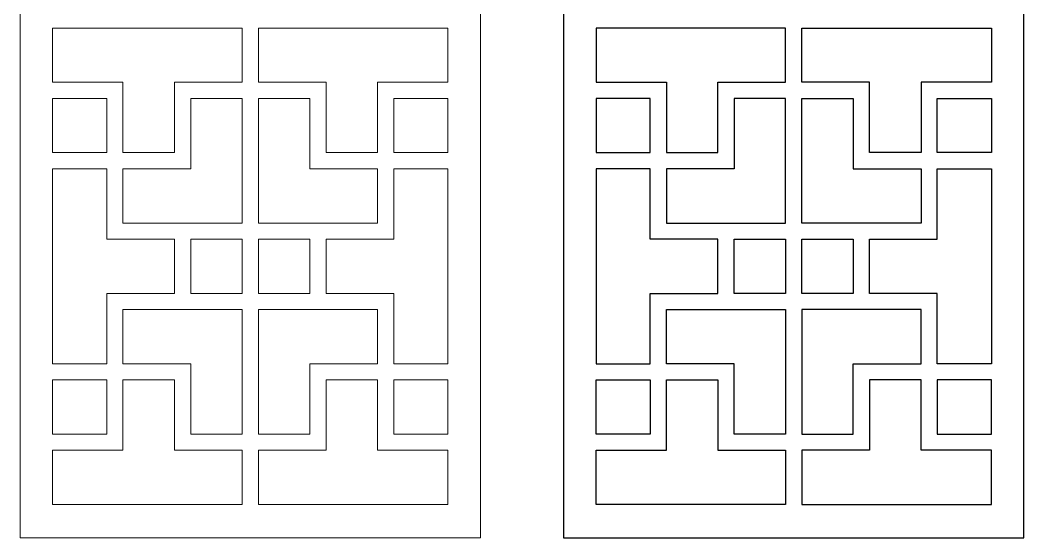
# Model space of a CAD drawing. Header units: centimetres. Extents: x 7.2 to 16.6, y -9.5 to 9.5.
# Drawn here: x 7.17 to 16.6, y -9.5 to -4.63 of the extents above; entities that cross this region are included whole.
import ezdxf

# ---------------------------------------------------------------- set-up
doc = ezdxf.new("R2010")
doc.units = ezdxf.units.CM
doc.header["$MEASUREMENT"] = 0
doc.layers.add('layer 1', color=7, linetype='Continuous')

msp = doc.modelspace()

# ---------------------------------------------------------------- linework, layer by layer
at = {"layer": 'layer 1', "color": 7, "lineweight": 9}
for points, knots in [([(7.16502, 9.5), (7.16502, 9.5), (7.16502, 9.5), (7.16502, 9.5), (7.16502, 9.5), (7.16502, 9.5), (11.49038, 9.5), (11.49038, 9.5), (11.49038, 9.5), (11.49038, 9.5), (11.49038, -9.5), (11.49038, -9.5), (11.49038, -9.5), (11.49038, -9.5), (7.16502, -9.5), (7.16502, -9.5), (7.16502, -9.5), (7.16502, -9.5), (7.16502, 9.5), (7.16502, 9.5)], [0, 0, 0, 0, 0.1666667, 0.1666667, 0.1666667, 0.1666667, 0.3333333, 0.3333333, 0.3333333, 0.3333333, 0.5, 0.5, 0.5, 0.5, 0.6666667, 0.6666667, 0.6666667, 0.6666667, 1, 1, 1, 1]), ([(9.25139, -5.21587), (9.25139, -5.21587), (9.25139, -5.21587), (9.25139, -5.21587), (9.25139, -5.21587), (9.03936, -5.21587), (8.82732, -5.21587), (8.61529, -5.21587), (8.61529, -5.21587), (8.61529, -5.21587), (8.61529, -5.87738), (8.61529, -5.87738), (8.61529, -5.87738), (8.61529, -5.87738), (8.13186, -5.87738), (8.13186, -5.87738), (8.13186, -5.87738), (8.13186, -5.87738), (8.13186, -5.21587), (8.13186, -5.21587), (8.13186, -5.21587), (7.91138, -5.21587), (7.69085, -5.21587), (7.47035, -5.21587), (7.47035, -5.21587), (7.47035, -5.21587), (7.47035, -4.707), (7.47035, -4.707), (7.47035, -4.707), (7.47035, -4.707), (9.25139, -4.707), (9.25139, -4.707), (9.25139, -4.707), (9.25139, -4.707), (9.25139, -5.21587), (9.25139, -5.21587)], [0, 0, 0, 0, 0.1, 0.1, 0.1, 0.1, 0.2, 0.2, 0.2, 0.2, 0.3, 0.3, 0.3, 0.3, 0.4, 0.4, 0.4, 0.4, 0.5, 0.5, 0.5, 0.5, 0.6, 0.6, 0.6, 0.6, 0.7, 0.7, 0.7, 0.7, 0.8, 0.8, 0.8, 0.8, 1, 1, 1, 1]), ([(9.40401, -5.21587), (9.40401, -5.21587), (9.40401, -5.21587), (9.40401, -5.21587), (9.40401, -5.21587), (9.61605, -5.21587), (9.82808, -5.21587), (10.04012, -5.21587), (10.04012, -5.21587), (10.04012, -5.21587), (10.04012, -5.87738), (10.04012, -5.87738), (10.04012, -5.87738), (10.04012, -5.87738), (10.52354, -5.87738), (10.52354, -5.87738), (10.52354, -5.87738), (10.52354, -5.87738), (10.52354, -5.21587), (10.52354, -5.21587), (10.52354, -5.21587), (10.74406, -5.21587), (10.96455, -5.21587), (11.18505, -5.21587), (11.18505, -5.21587), (11.18505, -5.21587), (11.18505, -4.707), (11.18505, -4.707), (11.18505, -4.707), (11.18505, -4.707), (9.40401, -4.707), (9.40401, -4.707), (9.40401, -4.707), (9.40401, -4.707), (9.40401, -5.21587), (9.40401, -5.21587)], [0, 0, 0, 0, 0.1, 0.1, 0.1, 0.1, 0.2, 0.2, 0.2, 0.2, 0.3, 0.3, 0.3, 0.3, 0.4, 0.4, 0.4, 0.4, 0.5, 0.5, 0.5, 0.5, 0.6, 0.6, 0.6, 0.6, 0.7, 0.7, 0.7, 0.7, 0.8, 0.8, 0.8, 0.8, 1, 1, 1, 1]), ([(7.47035, -5.36853), (7.47035, -5.36853), (7.47035, -5.36853), (7.47035, -5.36853), (7.47035, -5.36853), (7.47035, -5.36853), (7.97922, -5.36853), (7.97922, -5.36853), (7.97922, -5.36853), (7.97922, -5.36853), (7.97922, -5.87738), (7.97922, -5.87738), (7.97922, -5.87738), (7.97922, -5.87738), (7.47035, -5.87738), (7.47035, -5.87738), (7.47035, -5.87738), (7.47035, -5.87738), (7.47035, -5.36853), (7.47035, -5.36853)], [0, 0, 0, 0, 0.1666667, 0.1666667, 0.1666667, 0.1666667, 0.3333333, 0.3333333, 0.3333333, 0.3333333, 0.5, 0.5, 0.5, 0.5, 0.6666667, 0.6666667, 0.6666667, 0.6666667, 1, 1, 1, 1]), ([(8.76797, -6.03007), (8.76797, -6.03007), (8.76797, -6.03007), (8.76797, -6.03007), (8.76797, -6.03007), (8.76797, -6.03007), (8.76797, -5.36853), (8.76797, -5.36853), (8.76797, -5.36853), (8.76797, -5.36853), (9.25139, -5.36853), (9.25139, -5.36853), (9.25139, -5.36853), (9.25139, -5.36853), (9.25139, -6.53892), (9.25139, -6.53892), (9.25139, -6.53892), (8.83784, -6.53892), (8.4451, -6.53892), (8.13186, -6.53892), (8.13186, -6.53892), (8.13186, -6.53892), (8.13186, -6.03007), (8.13186, -6.03007), (8.13186, -6.03007), (8.3439, -6.03007), (8.55593, -6.03007), (8.76797, -6.03007)], [0, 0, 0, 0, 0.125, 0.125, 0.125, 0.125, 0.25, 0.25, 0.25, 0.25, 0.375, 0.375, 0.375, 0.375, 0.5, 0.5, 0.5, 0.5, 0.625, 0.625, 0.625, 0.625, 0.75, 0.75, 0.75, 0.75, 1, 1, 1, 1]), ([(9.88743, -6.03007), (9.88743, -6.03007), (9.88743, -6.03007), (9.88743, -6.03007), (9.88743, -6.03007), (9.88743, -6.03007), (9.88743, -5.36853), (9.88743, -5.36853), (9.88743, -5.36853), (9.88743, -5.36853), (9.40401, -5.36853), (9.40401, -5.36853), (9.40401, -5.36853), (9.40401, -5.36853), (9.40401, -6.53892), (9.40401, -6.53892), (9.40401, -6.53892), (9.81756, -6.53892), (10.21034, -6.53892), (10.52354, -6.53892), (10.52354, -6.53892), (10.52354, -6.53892), (10.52354, -6.03007), (10.52354, -6.03007), (10.52354, -6.03007), (10.3115, -6.03007), (10.09947, -6.03007), (9.88743, -6.03007)], [0, 0, 0, 0, 0.125, 0.125, 0.125, 0.125, 0.25, 0.25, 0.25, 0.25, 0.375, 0.375, 0.375, 0.375, 0.5, 0.5, 0.5, 0.5, 0.625, 0.625, 0.625, 0.625, 0.75, 0.75, 0.75, 0.75, 1, 1, 1, 1]), ([(11.18505, -5.36853), (11.18505, -5.36853), (11.18505, -5.36853), (11.18505, -5.36853), (11.18505, -5.36853), (11.18505, -5.36853), (10.6762, -5.36853), (10.6762, -5.36853), (10.6762, -5.36853), (10.6762, -5.36853), (10.6762, -5.87738), (10.6762, -5.87738), (10.6762, -5.87738), (10.6762, -5.87738), (11.18505, -5.87738), (11.18505, -5.87738), (11.18505, -5.87738), (11.18505, -5.87738), (11.18505, -5.36853), (11.18505, -5.36853)], [0, 0, 0, 0, 0.1666667, 0.1666667, 0.1666667, 0.1666667, 0.3333333, 0.3333333, 0.3333333, 0.3333333, 0.5, 0.5, 0.5, 0.5, 0.6666667, 0.6666667, 0.6666667, 0.6666667, 1, 1, 1, 1]), ([(7.47035, -6.03007), (7.47035, -6.03007), (7.47035, -6.03007), (7.47035, -6.03007), (7.47035, -6.03007), (7.47035, -6.03007), (7.97922, -6.03007), (7.97922, -6.03007), (7.97922, -6.03007), (7.97922, -6.03007), (7.97922, -6.69158), (7.97922, -6.69158), (7.97922, -6.69158), (7.97922, -6.69158), (8.61529, -6.69158), (8.61529, -6.69158), (8.61529, -6.69158), (8.61529, -6.69158), (8.61529, -7.20043), (8.61529, -7.20043), (8.61529, -7.20043), (8.61529, -7.20043), (7.97922, -7.20043), (7.97922, -7.20043), (7.97922, -7.20043), (7.97922, -7.20043), (7.97922, -7.86197), (7.97922, -7.86197), (7.97922, -7.86197), (7.97922, -7.86197), (7.47035, -7.86197), (7.47035, -7.86197), (7.47035, -7.86197), (7.47035, -7.86197), (7.47035, -6.03007), (7.47035, -6.03007)], [0, 0, 0, 0, 0.1, 0.1, 0.1, 0.1, 0.2, 0.2, 0.2, 0.2, 0.3, 0.3, 0.3, 0.3, 0.4, 0.4, 0.4, 0.4, 0.5, 0.5, 0.5, 0.5, 0.6, 0.6, 0.6, 0.6, 0.7, 0.7, 0.7, 0.7, 0.8, 0.8, 0.8, 0.8, 1, 1, 1, 1]), ([(11.18505, -6.03007), (11.18505, -6.03007), (11.18505, -6.03007), (11.18505, -6.03007), (11.18505, -6.03007), (11.18505, -6.03007), (10.6762, -6.03007), (10.6762, -6.03007), (10.6762, -6.03007), (10.6762, -6.03007), (10.6762, -6.69158), (10.6762, -6.69158), (10.6762, -6.69158), (10.6762, -6.69158), (10.04012, -6.69158), (10.04012, -6.69158), (10.04012, -6.69158), (10.04012, -6.69158), (10.04012, -7.20043), (10.04012, -7.20043), (10.04012, -7.20043), (10.04012, -7.20043), (10.6762, -7.20043), (10.6762, -7.20043), (10.6762, -7.20043), (10.6762, -7.20043), (10.6762, -7.86197), (10.6762, -7.86197), (10.6762, -7.86197), (10.6762, -7.86197), (11.18505, -7.86197), (11.18505, -7.86197), (11.18505, -7.86197), (11.18505, -7.86197), (11.18505, -6.03007), (11.18505, -6.03007)], [0, 0, 0, 0, 0.1, 0.1, 0.1, 0.1, 0.2, 0.2, 0.2, 0.2, 0.3, 0.3, 0.3, 0.3, 0.4, 0.4, 0.4, 0.4, 0.5, 0.5, 0.5, 0.5, 0.6, 0.6, 0.6, 0.6, 0.7, 0.7, 0.7, 0.7, 0.8, 0.8, 0.8, 0.8, 1, 1, 1, 1]), ([(8.76797, -7.20043), (8.76797, -7.20043), (8.76797, -7.20043), (8.76797, -7.20043), (8.76797, -7.20043), (8.76797, -7.20043), (9.25139, -7.20043), (9.25139, -7.20043), (9.25139, -7.20043), (9.25139, -7.20043), (9.25139, -6.69158), (9.25139, -6.69158), (9.25139, -6.69158), (9.25139, -6.69158), (8.76797, -6.69158), (8.76797, -6.69158), (8.76797, -6.69158), (8.76797, -6.69158), (8.76797, -7.20043), (8.76797, -7.20043)], [0, 0, 0, 0, 0.1666667, 0.1666667, 0.1666667, 0.1666667, 0.3333333, 0.3333333, 0.3333333, 0.3333333, 0.5, 0.5, 0.5, 0.5, 0.6666667, 0.6666667, 0.6666667, 0.6666667, 1, 1, 1, 1]), ([(9.88743, -6.69158), (9.88743, -6.69158), (9.88743, -6.69158), (9.88743, -6.69158), (9.88743, -6.69158), (9.88743, -6.69158), (9.40401, -6.69158), (9.40401, -6.69158), (9.40401, -6.69158), (9.40401, -6.69158), (9.40401, -7.20043), (9.40401, -7.20043), (9.40401, -7.20043), (9.40401, -7.20043), (9.88743, -7.20043), (9.88743, -7.20043), (9.88743, -7.20043), (9.88743, -7.20043), (9.88743, -6.69158), (9.88743, -6.69158)], [0, 0, 0, 0, 0.1666667, 0.1666667, 0.1666667, 0.1666667, 0.3333333, 0.3333333, 0.3333333, 0.3333333, 0.5, 0.5, 0.5, 0.5, 0.6666667, 0.6666667, 0.6666667, 0.6666667, 1, 1, 1, 1]), ([(8.76797, -7.86197), (8.76797, -7.86197), (8.76797, -7.86197), (8.76797, -7.86197), (8.76797, -7.86197), (8.76797, -7.86197), (8.76797, -8.5235), (8.76797, -8.5235), (8.76797, -8.5235), (8.76797, -8.5235), (9.25139, -8.5235), (9.25139, -8.5235), (9.25139, -8.5235), (9.25139, -8.5235), (9.25139, -7.35312), (9.25139, -7.35312), (9.25139, -7.35312), (8.83784, -7.35312), (8.4451, -7.35312), (8.13186, -7.35312), (8.13186, -7.35312), (8.13186, -7.35312), (8.13186, -7.86197), (8.13186, -7.86197), (8.13186, -7.86197), (8.3439, -7.86197), (8.55593, -7.86197), (8.76797, -7.86197)], [0, 0, 0, 0, 0.125, 0.125, 0.125, 0.125, 0.25, 0.25, 0.25, 0.25, 0.375, 0.375, 0.375, 0.375, 0.5, 0.5, 0.5, 0.5, 0.625, 0.625, 0.625, 0.625, 0.75, 0.75, 0.75, 0.75, 1, 1, 1, 1]), ([(9.88743, -7.86197), (9.88743, -7.86197), (9.88743, -7.86197), (9.88743, -7.86197), (9.88743, -7.86197), (9.88743, -7.86197), (9.88743, -8.5235), (9.88743, -8.5235), (9.88743, -8.5235), (9.88743, -8.5235), (9.40401, -8.5235), (9.40401, -8.5235), (9.40401, -8.5235), (9.40401, -8.5235), (9.40401, -7.35312), (9.40401, -7.35312), (9.40401, -7.35312), (9.81756, -7.35312), (10.21034, -7.35312), (10.52354, -7.35312), (10.52354, -7.35312), (10.52354, -7.35312), (10.52354, -7.86197), (10.52354, -7.86197), (10.52354, -7.86197), (10.3115, -7.86197), (10.09947, -7.86197), (9.88743, -7.86197)], [0, 0, 0, 0, 0.125, 0.125, 0.125, 0.125, 0.25, 0.25, 0.25, 0.25, 0.375, 0.375, 0.375, 0.375, 0.5, 0.5, 0.5, 0.5, 0.625, 0.625, 0.625, 0.625, 0.75, 0.75, 0.75, 0.75, 1, 1, 1, 1]), ([(7.47035, -8.5235), (7.47035, -8.5235), (7.47035, -8.5235), (7.47035, -8.5235), (7.47035, -8.5235), (7.47035, -8.5235), (7.97922, -8.5235), (7.97922, -8.5235), (7.97922, -8.5235), (7.97922, -8.5235), (7.97922, -8.01465), (7.97922, -8.01465), (7.97922, -8.01465), (7.97922, -8.01465), (7.47035, -8.01465), (7.47035, -8.01465), (7.47035, -8.01465), (7.47035, -8.01465), (7.47035, -8.5235), (7.47035, -8.5235)], [0, 0, 0, 0, 0.1666667, 0.1666667, 0.1666667, 0.1666667, 0.3333333, 0.3333333, 0.3333333, 0.3333333, 0.5, 0.5, 0.5, 0.5, 0.6666667, 0.6666667, 0.6666667, 0.6666667, 1, 1, 1, 1]), ([(9.25139, -8.67613), (9.25139, -8.67613), (9.25139, -8.67613), (9.25139, -8.67613), (9.25139, -8.67613), (9.03936, -8.67613), (8.82732, -8.67613), (8.61529, -8.67613), (8.61529, -8.67613), (8.61529, -8.67613), (8.61529, -8.01465), (8.61529, -8.01465), (8.61529, -8.01465), (8.61529, -8.01465), (8.13186, -8.01465), (8.13186, -8.01465), (8.13186, -8.01465), (8.13186, -8.01465), (8.13186, -8.67613), (8.13186, -8.67613), (8.13186, -8.67613), (7.91138, -8.67613), (7.69085, -8.67613), (7.47035, -8.67613), (7.47035, -8.67613), (7.47035, -8.67613), (7.47035, -9.18502), (7.47035, -9.18502), (7.47035, -9.18502), (7.47035, -9.18502), (9.25139, -9.18502), (9.25139, -9.18502), (9.25139, -9.18502), (9.25139, -9.18502), (9.25139, -8.67613), (9.25139, -8.67613)], [0, 0, 0, 0, 0.1, 0.1, 0.1, 0.1, 0.2, 0.2, 0.2, 0.2, 0.3, 0.3, 0.3, 0.3, 0.4, 0.4, 0.4, 0.4, 0.5, 0.5, 0.5, 0.5, 0.6, 0.6, 0.6, 0.6, 0.7, 0.7, 0.7, 0.7, 0.8, 0.8, 0.8, 0.8, 1, 1, 1, 1]), ([(9.40401, -8.67613), (9.40401, -8.67613), (9.40401, -8.67613), (9.40401, -8.67613), (9.40401, -8.67613), (9.61605, -8.67613), (9.82808, -8.67613), (10.04012, -8.67613), (10.04012, -8.67613), (10.04012, -8.67613), (10.04012, -8.01465), (10.04012, -8.01465), (10.04012, -8.01465), (10.04012, -8.01465), (10.52354, -8.01465), (10.52354, -8.01465), (10.52354, -8.01465), (10.52354, -8.01465), (10.52354, -8.67613), (10.52354, -8.67613), (10.52354, -8.67613), (10.74406, -8.67613), (10.96455, -8.67613), (11.18505, -8.67613), (11.18505, -8.67613), (11.18505, -8.67613), (11.18505, -9.18502), (11.18505, -9.18502), (11.18505, -9.18502), (11.18505, -9.18502), (9.40401, -9.18502), (9.40401, -9.18502), (9.40401, -9.18502), (9.40401, -9.18502), (9.40401, -8.67613), (9.40401, -8.67613)], [0, 0, 0, 0, 0.1, 0.1, 0.1, 0.1, 0.2, 0.2, 0.2, 0.2, 0.3, 0.3, 0.3, 0.3, 0.4, 0.4, 0.4, 0.4, 0.5, 0.5, 0.5, 0.5, 0.6, 0.6, 0.6, 0.6, 0.7, 0.7, 0.7, 0.7, 0.8, 0.8, 0.8, 0.8, 1, 1, 1, 1]), ([(11.18505, -8.5235), (11.18505, -8.5235), (11.18505, -8.5235), (11.18505, -8.5235), (11.18505, -8.5235), (11.18505, -8.5235), (10.6762, -8.5235), (10.6762, -8.5235), (10.6762, -8.5235), (10.6762, -8.5235), (10.6762, -8.01465), (10.6762, -8.01465), (10.6762, -8.01465), (10.6762, -8.01465), (11.18505, -8.01465), (11.18505, -8.01465), (11.18505, -8.01465), (11.18505, -8.01465), (11.18505, -8.5235), (11.18505, -8.5235)], [0, 0, 0, 0, 0.1666667, 0.1666667, 0.1666667, 0.1666667, 0.3333333, 0.3333333, 0.3333333, 0.3333333, 0.5, 0.5, 0.5, 0.5, 0.6666667, 0.6666667, 0.6666667, 0.6666667, 1, 1, 1, 1])]:
    msp.add_open_spline(points, degree=3, knots=knots, dxfattribs=at)
at = {"layer": 'layer 1', "color": 250}
for points, knots in [([(12.27037, 9.5), (12.27037, 9.5), (12.27037, 9.5), (12.27037, 9.5), (12.27037, 9.5), (12.27037, 9.5), (16.59573, 9.5), (16.59573, 9.5), (16.59573, 9.5), (16.59573, 9.5), (16.59573, -9.5), (16.59573, -9.5), (16.59573, -9.5), (16.59573, -9.5), (12.27037, -9.5), (12.27037, -9.5), (12.27037, -9.5), (12.27037, -9.5), (12.27037, 9.5), (12.27037, 9.5)], [0, 0, 0, 0, 0.1666667, 0.1666667, 0.1666667, 0.1666667, 0.3333333, 0.3333333, 0.3333333, 0.3333333, 0.5, 0.5, 0.5, 0.5, 0.6666667, 0.6666667, 0.6666667, 0.6666667, 1, 1, 1, 1]), ([(14.35674, -5.21587), (14.35674, -5.21587), (14.35674, -5.21587), (14.35674, -5.21587), (14.35674, -5.21587), (14.14471, -5.21587), (13.93267, -5.21587), (13.72064, -5.21587), (13.72064, -5.21587), (13.72064, -5.21587), (13.72064, -5.87738), (13.72064, -5.87738), (13.72064, -5.87738), (13.72064, -5.87738), (13.23721, -5.87738), (13.23721, -5.87738), (13.23721, -5.87738), (13.23721, -5.87738), (13.23721, -5.21587), (13.23721, -5.21587), (13.23721, -5.21587), (13.01673, -5.21587), (12.7962, -5.21587), (12.5757, -5.21587), (12.5757, -5.21587), (12.5757, -5.21587), (12.5757, -4.707), (12.5757, -4.707), (12.5757, -4.707), (12.5757, -4.707), (14.35674, -4.707), (14.35674, -4.707), (14.35674, -4.707), (14.35674, -4.707), (14.35674, -5.21587), (14.35674, -5.21587)], [0, 0, 0, 0, 0.1, 0.1, 0.1, 0.1, 0.2, 0.2, 0.2, 0.2, 0.3, 0.3, 0.3, 0.3, 0.4, 0.4, 0.4, 0.4, 0.5, 0.5, 0.5, 0.5, 0.6, 0.6, 0.6, 0.6, 0.7, 0.7, 0.7, 0.7, 0.8, 0.8, 0.8, 0.8, 1, 1, 1, 1]), ([(14.50936, -5.21587), (14.50936, -5.21587), (14.50936, -5.21587), (14.50936, -5.21587), (14.50936, -5.21587), (14.7214, -5.21587), (14.93343, -5.21587), (15.14547, -5.21587), (15.14547, -5.21587), (15.14547, -5.21587), (15.14547, -5.87738), (15.14547, -5.87738), (15.14547, -5.87738), (15.14547, -5.87738), (15.62889, -5.87738), (15.62889, -5.87738), (15.62889, -5.87738), (15.62889, -5.87738), (15.62889, -5.21587), (15.62889, -5.21587), (15.62889, -5.21587), (15.84941, -5.21587), (16.0699, -5.21587), (16.2904, -5.21587), (16.2904, -5.21587), (16.2904, -5.21587), (16.2904, -4.707), (16.2904, -4.707), (16.2904, -4.707), (16.2904, -4.707), (14.50936, -4.707), (14.50936, -4.707), (14.50936, -4.707), (14.50936, -4.707), (14.50936, -5.21587), (14.50936, -5.21587)], [0, 0, 0, 0, 0.1, 0.1, 0.1, 0.1, 0.2, 0.2, 0.2, 0.2, 0.3, 0.3, 0.3, 0.3, 0.4, 0.4, 0.4, 0.4, 0.5, 0.5, 0.5, 0.5, 0.6, 0.6, 0.6, 0.6, 0.7, 0.7, 0.7, 0.7, 0.8, 0.8, 0.8, 0.8, 1, 1, 1, 1]), ([(12.5757, -5.36853), (12.5757, -5.36853), (12.5757, -5.36853), (12.5757, -5.36853), (12.5757, -5.36853), (12.5757, -5.36853), (13.08457, -5.36853), (13.08457, -5.36853), (13.08457, -5.36853), (13.08457, -5.36853), (13.08457, -5.87738), (13.08457, -5.87738), (13.08457, -5.87738), (13.08457, -5.87738), (12.5757, -5.87738), (12.5757, -5.87738), (12.5757, -5.87738), (12.5757, -5.87738), (12.5757, -5.36853), (12.5757, -5.36853)], [0, 0, 0, 0, 0.1666667, 0.1666667, 0.1666667, 0.1666667, 0.3333333, 0.3333333, 0.3333333, 0.3333333, 0.5, 0.5, 0.5, 0.5, 0.6666667, 0.6666667, 0.6666667, 0.6666667, 1, 1, 1, 1]), ([(13.87332, -6.03007), (13.87332, -6.03007), (13.87332, -6.03007), (13.87332, -6.03007), (13.87332, -6.03007), (13.87332, -6.03007), (13.87332, -5.36853), (13.87332, -5.36853), (13.87332, -5.36853), (13.87332, -5.36853), (14.35674, -5.36853), (14.35674, -5.36853), (14.35674, -5.36853), (14.35674, -5.36853), (14.35674, -6.53892), (14.35674, -6.53892), (14.35674, -6.53892), (13.94319, -6.53892), (13.55045, -6.53892), (13.23721, -6.53892), (13.23721, -6.53892), (13.23721, -6.53892), (13.23721, -6.03007), (13.23721, -6.03007), (13.23721, -6.03007), (13.44925, -6.03007), (13.66128, -6.03007), (13.87332, -6.03007)], [0, 0, 0, 0, 0.125, 0.125, 0.125, 0.125, 0.25, 0.25, 0.25, 0.25, 0.375, 0.375, 0.375, 0.375, 0.5, 0.5, 0.5, 0.5, 0.625, 0.625, 0.625, 0.625, 0.75, 0.75, 0.75, 0.75, 1, 1, 1, 1]), ([(14.99278, -6.03007), (14.99278, -6.03007), (14.99278, -6.03007), (14.99278, -6.03007), (14.99278, -6.03007), (14.99278, -6.03007), (14.99278, -5.36853), (14.99278, -5.36853), (14.99278, -5.36853), (14.99278, -5.36853), (14.50936, -5.36853), (14.50936, -5.36853), (14.50936, -5.36853), (14.50936, -5.36853), (14.50936, -6.53892), (14.50936, -6.53892), (14.50936, -6.53892), (14.92291, -6.53892), (15.31569, -6.53892), (15.62889, -6.53892), (15.62889, -6.53892), (15.62889, -6.53892), (15.62889, -6.03007), (15.62889, -6.03007), (15.62889, -6.03007), (15.41685, -6.03007), (15.20482, -6.03007), (14.99278, -6.03007)], [0, 0, 0, 0, 0.125, 0.125, 0.125, 0.125, 0.25, 0.25, 0.25, 0.25, 0.375, 0.375, 0.375, 0.375, 0.5, 0.5, 0.5, 0.5, 0.625, 0.625, 0.625, 0.625, 0.75, 0.75, 0.75, 0.75, 1, 1, 1, 1]), ([(16.2904, -5.36853), (16.2904, -5.36853), (16.2904, -5.36853), (16.2904, -5.36853), (16.2904, -5.36853), (16.2904, -5.36853), (15.78155, -5.36853), (15.78155, -5.36853), (15.78155, -5.36853), (15.78155, -5.36853), (15.78155, -5.87738), (15.78155, -5.87738), (15.78155, -5.87738), (15.78155, -5.87738), (16.2904, -5.87738), (16.2904, -5.87738), (16.2904, -5.87738), (16.2904, -5.87738), (16.2904, -5.36853), (16.2904, -5.36853)], [0, 0, 0, 0, 0.1666667, 0.1666667, 0.1666667, 0.1666667, 0.3333333, 0.3333333, 0.3333333, 0.3333333, 0.5, 0.5, 0.5, 0.5, 0.6666667, 0.6666667, 0.6666667, 0.6666667, 1, 1, 1, 1]), ([(12.5757, -6.03007), (12.5757, -6.03007), (12.5757, -6.03007), (12.5757, -6.03007), (12.5757, -6.03007), (12.5757, -6.03007), (13.08457, -6.03007), (13.08457, -6.03007), (13.08457, -6.03007), (13.08457, -6.03007), (13.08457, -6.69158), (13.08457, -6.69158), (13.08457, -6.69158), (13.08457, -6.69158), (13.72064, -6.69158), (13.72064, -6.69158), (13.72064, -6.69158), (13.72064, -6.69158), (13.72064, -7.20043), (13.72064, -7.20043), (13.72064, -7.20043), (13.72064, -7.20043), (13.08457, -7.20043), (13.08457, -7.20043), (13.08457, -7.20043), (13.08457, -7.20043), (13.08457, -7.86197), (13.08457, -7.86197), (13.08457, -7.86197), (13.08457, -7.86197), (12.5757, -7.86197), (12.5757, -7.86197), (12.5757, -7.86197), (12.5757, -7.86197), (12.5757, -6.03007), (12.5757, -6.03007)], [0, 0, 0, 0, 0.1, 0.1, 0.1, 0.1, 0.2, 0.2, 0.2, 0.2, 0.3, 0.3, 0.3, 0.3, 0.4, 0.4, 0.4, 0.4, 0.5, 0.5, 0.5, 0.5, 0.6, 0.6, 0.6, 0.6, 0.7, 0.7, 0.7, 0.7, 0.8, 0.8, 0.8, 0.8, 1, 1, 1, 1]), ([(16.2904, -6.03007), (16.2904, -6.03007), (16.2904, -6.03007), (16.2904, -6.03007), (16.2904, -6.03007), (16.2904, -6.03007), (15.78155, -6.03007), (15.78155, -6.03007), (15.78155, -6.03007), (15.78155, -6.03007), (15.78155, -6.69158), (15.78155, -6.69158), (15.78155, -6.69158), (15.78155, -6.69158), (15.14547, -6.69158), (15.14547, -6.69158), (15.14547, -6.69158), (15.14547, -6.69158), (15.14547, -7.20043), (15.14547, -7.20043), (15.14547, -7.20043), (15.14547, -7.20043), (15.78155, -7.20043), (15.78155, -7.20043), (15.78155, -7.20043), (15.78155, -7.20043), (15.78155, -7.86197), (15.78155, -7.86197), (15.78155, -7.86197), (15.78155, -7.86197), (16.2904, -7.86197), (16.2904, -7.86197), (16.2904, -7.86197), (16.2904, -7.86197), (16.2904, -6.03007), (16.2904, -6.03007)], [0, 0, 0, 0, 0.1, 0.1, 0.1, 0.1, 0.2, 0.2, 0.2, 0.2, 0.3, 0.3, 0.3, 0.3, 0.4, 0.4, 0.4, 0.4, 0.5, 0.5, 0.5, 0.5, 0.6, 0.6, 0.6, 0.6, 0.7, 0.7, 0.7, 0.7, 0.8, 0.8, 0.8, 0.8, 1, 1, 1, 1]), ([(13.87332, -7.20043), (13.87332, -7.20043), (13.87332, -7.20043), (13.87332, -7.20043), (13.87332, -7.20043), (13.87332, -7.20043), (14.35674, -7.20043), (14.35674, -7.20043), (14.35674, -7.20043), (14.35674, -7.20043), (14.35674, -6.69158), (14.35674, -6.69158), (14.35674, -6.69158), (14.35674, -6.69158), (13.87332, -6.69158), (13.87332, -6.69158), (13.87332, -6.69158), (13.87332, -6.69158), (13.87332, -7.20043), (13.87332, -7.20043)], [0, 0, 0, 0, 0.1666667, 0.1666667, 0.1666667, 0.1666667, 0.3333333, 0.3333333, 0.3333333, 0.3333333, 0.5, 0.5, 0.5, 0.5, 0.6666667, 0.6666667, 0.6666667, 0.6666667, 1, 1, 1, 1]), ([(14.99278, -6.69158), (14.99278, -6.69158), (14.99278, -6.69158), (14.99278, -6.69158), (14.99278, -6.69158), (14.99278, -6.69158), (14.50936, -6.69158), (14.50936, -6.69158), (14.50936, -6.69158), (14.50936, -6.69158), (14.50936, -7.20043), (14.50936, -7.20043), (14.50936, -7.20043), (14.50936, -7.20043), (14.99278, -7.20043), (14.99278, -7.20043), (14.99278, -7.20043), (14.99278, -7.20043), (14.99278, -6.69158), (14.99278, -6.69158)], [0, 0, 0, 0, 0.1666667, 0.1666667, 0.1666667, 0.1666667, 0.3333333, 0.3333333, 0.3333333, 0.3333333, 0.5, 0.5, 0.5, 0.5, 0.6666667, 0.6666667, 0.6666667, 0.6666667, 1, 1, 1, 1]), ([(13.87332, -7.86197), (13.87332, -7.86197), (13.87332, -7.86197), (13.87332, -7.86197), (13.87332, -7.86197), (13.87332, -7.86197), (13.87332, -8.5235), (13.87332, -8.5235), (13.87332, -8.5235), (13.87332, -8.5235), (14.35674, -8.5235), (14.35674, -8.5235), (14.35674, -8.5235), (14.35674, -8.5235), (14.35674, -7.35312), (14.35674, -7.35312), (14.35674, -7.35312), (13.94319, -7.35312), (13.55045, -7.35312), (13.23721, -7.35312), (13.23721, -7.35312), (13.23721, -7.35312), (13.23721, -7.86197), (13.23721, -7.86197), (13.23721, -7.86197), (13.44925, -7.86197), (13.66128, -7.86197), (13.87332, -7.86197)], [0, 0, 0, 0, 0.125, 0.125, 0.125, 0.125, 0.25, 0.25, 0.25, 0.25, 0.375, 0.375, 0.375, 0.375, 0.5, 0.5, 0.5, 0.5, 0.625, 0.625, 0.625, 0.625, 0.75, 0.75, 0.75, 0.75, 1, 1, 1, 1]), ([(14.99278, -7.86197), (14.99278, -7.86197), (14.99278, -7.86197), (14.99278, -7.86197), (14.99278, -7.86197), (14.99278, -7.86197), (14.99278, -8.5235), (14.99278, -8.5235), (14.99278, -8.5235), (14.99278, -8.5235), (14.50936, -8.5235), (14.50936, -8.5235), (14.50936, -8.5235), (14.50936, -8.5235), (14.50936, -7.35312), (14.50936, -7.35312), (14.50936, -7.35312), (14.92291, -7.35312), (15.31569, -7.35312), (15.62889, -7.35312), (15.62889, -7.35312), (15.62889, -7.35312), (15.62889, -7.86197), (15.62889, -7.86197), (15.62889, -7.86197), (15.41685, -7.86197), (15.20482, -7.86197), (14.99278, -7.86197)], [0, 0, 0, 0, 0.125, 0.125, 0.125, 0.125, 0.25, 0.25, 0.25, 0.25, 0.375, 0.375, 0.375, 0.375, 0.5, 0.5, 0.5, 0.5, 0.625, 0.625, 0.625, 0.625, 0.75, 0.75, 0.75, 0.75, 1, 1, 1, 1]), ([(12.5757, -8.5235), (12.5757, -8.5235), (12.5757, -8.5235), (12.5757, -8.5235), (12.5757, -8.5235), (12.5757, -8.5235), (13.08457, -8.5235), (13.08457, -8.5235), (13.08457, -8.5235), (13.08457, -8.5235), (13.08457, -8.01465), (13.08457, -8.01465), (13.08457, -8.01465), (13.08457, -8.01465), (12.5757, -8.01465), (12.5757, -8.01465), (12.5757, -8.01465), (12.5757, -8.01465), (12.5757, -8.5235), (12.5757, -8.5235)], [0, 0, 0, 0, 0.1666667, 0.1666667, 0.1666667, 0.1666667, 0.3333333, 0.3333333, 0.3333333, 0.3333333, 0.5, 0.5, 0.5, 0.5, 0.6666667, 0.6666667, 0.6666667, 0.6666667, 1, 1, 1, 1]), ([(14.35674, -8.67613), (14.35674, -8.67613), (14.35674, -8.67613), (14.35674, -8.67613), (14.35674, -8.67613), (14.14471, -8.67613), (13.93267, -8.67613), (13.72064, -8.67613), (13.72064, -8.67613), (13.72064, -8.67613), (13.72064, -8.01465), (13.72064, -8.01465), (13.72064, -8.01465), (13.72064, -8.01465), (13.23721, -8.01465), (13.23721, -8.01465), (13.23721, -8.01465), (13.23721, -8.01465), (13.23721, -8.67613), (13.23721, -8.67613), (13.23721, -8.67613), (13.01673, -8.67613), (12.7962, -8.67613), (12.5757, -8.67613), (12.5757, -8.67613), (12.5757, -8.67613), (12.5757, -9.18502), (12.5757, -9.18502), (12.5757, -9.18502), (12.5757, -9.18502), (14.35674, -9.18502), (14.35674, -9.18502), (14.35674, -9.18502), (14.35674, -9.18502), (14.35674, -8.67613), (14.35674, -8.67613)], [0, 0, 0, 0, 0.1, 0.1, 0.1, 0.1, 0.2, 0.2, 0.2, 0.2, 0.3, 0.3, 0.3, 0.3, 0.4, 0.4, 0.4, 0.4, 0.5, 0.5, 0.5, 0.5, 0.6, 0.6, 0.6, 0.6, 0.7, 0.7, 0.7, 0.7, 0.8, 0.8, 0.8, 0.8, 1, 1, 1, 1]), ([(14.50936, -8.67613), (14.50936, -8.67613), (14.50936, -8.67613), (14.50936, -8.67613), (14.50936, -8.67613), (14.7214, -8.67613), (14.93343, -8.67613), (15.14547, -8.67613), (15.14547, -8.67613), (15.14547, -8.67613), (15.14547, -8.01465), (15.14547, -8.01465), (15.14547, -8.01465), (15.14547, -8.01465), (15.62889, -8.01465), (15.62889, -8.01465), (15.62889, -8.01465), (15.62889, -8.01465), (15.62889, -8.67613), (15.62889, -8.67613), (15.62889, -8.67613), (15.84941, -8.67613), (16.0699, -8.67613), (16.2904, -8.67613), (16.2904, -8.67613), (16.2904, -8.67613), (16.2904, -9.18502), (16.2904, -9.18502), (16.2904, -9.18502), (16.2904, -9.18502), (14.50936, -9.18502), (14.50936, -9.18502), (14.50936, -9.18502), (14.50936, -9.18502), (14.50936, -8.67613), (14.50936, -8.67613)], [0, 0, 0, 0, 0.1, 0.1, 0.1, 0.1, 0.2, 0.2, 0.2, 0.2, 0.3, 0.3, 0.3, 0.3, 0.4, 0.4, 0.4, 0.4, 0.5, 0.5, 0.5, 0.5, 0.6, 0.6, 0.6, 0.6, 0.7, 0.7, 0.7, 0.7, 0.8, 0.8, 0.8, 0.8, 1, 1, 1, 1]), ([(16.2904, -8.5235), (16.2904, -8.5235), (16.2904, -8.5235), (16.2904, -8.5235), (16.2904, -8.5235), (16.2904, -8.5235), (15.78155, -8.5235), (15.78155, -8.5235), (15.78155, -8.5235), (15.78155, -8.5235), (15.78155, -8.01465), (15.78155, -8.01465), (15.78155, -8.01465), (15.78155, -8.01465), (16.2904, -8.01465), (16.2904, -8.01465), (16.2904, -8.01465), (16.2904, -8.01465), (16.2904, -8.5235), (16.2904, -8.5235)], [0, 0, 0, 0, 0.1666667, 0.1666667, 0.1666667, 0.1666667, 0.3333333, 0.3333333, 0.3333333, 0.3333333, 0.5, 0.5, 0.5, 0.5, 0.6666667, 0.6666667, 0.6666667, 0.6666667, 1, 1, 1, 1])]:
    msp.add_open_spline(points, degree=3, knots=knots, dxfattribs=at)

doc.saveas('drawing.dxf')
